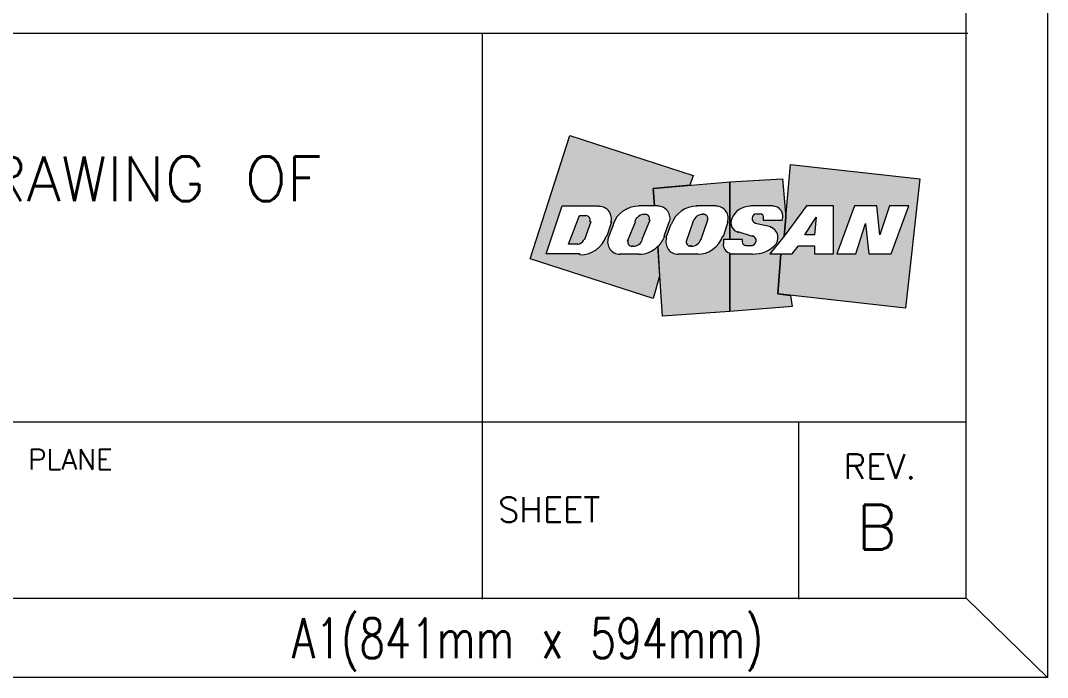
# Model space of a CAD drawing. Header units: inches. Extents: x 0 to 841, y 0 to 594.
# Drawn here: x 775.8 to 840.1, y 0 to 41.1 of the extents above; entities that cross this region are included whole.
import ezdxf
from ezdxf.enums import TextEntityAlignment as Align

# ---------------------------------------------------------------- set-up
doc = ezdxf.new("R2010")
doc.units = ezdxf.units.IN
doc.header["$MEASUREMENT"] = 0
doc.linetypes.add('CENTER', pattern=[2, 1.25, -0.25, 0.25, -0.25])
doc.layers.add('1', color=1, linetype='CENTER', lineweight=9)
doc.layers.add('37', color=7, linetype='Continuous')
doc.styles.add('TXT', font='txt.shx', dxfattribs={"width": 0.8})

msp = doc.modelspace()

# ---------------------------------------------------------------- hatches: boundary and pattern name
at = {"layer": '1', "linetype": 'Continuous', "lineweight": 0}
h = msp.add_hatch(color=5, dxfattribs=at)
edge = h.paths.add_edge_path()
edge.add_line((815.7, 27), (815.8, 25.1))
edge.add_line((815.8, 25.1), (815.4000000000001, 23.7))
edge.add_line((815.4000000000001, 23.7), (807.7, 26.2))
edge.add_line((807.7, 26.2), (810.2, 33.9))
edge.add_line((810.2, 33.9), (817.9000000000001, 31.40000000000001))
edge.add_line((817.9000000000001, 31.40000000000001), (817.7, 30.8))
edge.add_line((817.7, 30.8), (815.4000000000001, 30.6))
edge.add_line((815.4000000000001, 30.6), (815.5, 29.5))
edge.add_line((815.5, 29.5), (814.5, 29.5))
edge.add_arc((814.4983471074381, 27.79256198347107), 1.695867768595043, 90, 161.0609944444447)
edge.add_line((812.8942857771078, 28.34297522558867), (812.9000000000001, 28.3))
edge.add_line((812.9000000000001, 28.3), (812.6000000000001, 27.5))
edge.add_arc((813.3206611570247, 27.24297520661158), 0.764760719258951, 160.8209916666666, 270)
edge.add_line((813.3, 26.5), (814.5, 26.5))
edge.add_line((814.5, 26.5), (814.5140495478054, 26.47355371864742))
edge.add_arc((814.4983471074381, 28.16942148760332), 1.695940463700573, 270.5304999999997, 315.3744749999997)
edge = h.paths.add_edge_path(flags=17)
edge.add_line((810.8, 26.5), (808.7, 26.5))
edge.add_line((808.7, 26.5), (809.7, 29.5))
edge.add_line((809.7, 29.5), (812, 29.5))
edge.add_line((812, 29.5), (812.0236775955298, 29.47055262181593))
edge.add_arc((812.0236775955298, 28.70113113421262), 0.7694214876033065, -17.700427777777804, 90, ccw=False)
edge.add_line((812.7566740630491, 28.4671960915408), (812.8, 28.5))
edge.add_line((812.8, 28.5), (812.5, 27.6))
edge.add_line((812.5, 27.6), (812.4633470070005, 27.60195755101584))
edge.add_arc((810.8459916451163, 28.15154435735312), 1.708181496303972, 270, 341.23193888888886, ccw=False)
edge.add_line((810.8459916451163, 26.44336286104915), (810.8, 26.5))
h = msp.add_hatch(color=3, dxfattribs=at)
h.paths.add_polyline_path([(823.4000000000001, 26.5), (824.1000000000001, 26.5), (824.5, 27), (825.5, 27), (825.5, 26.5), (826.7, 26.5), (826.7, 29.5), (825, 29.5), (823.6000000000001, 27.6), (824, 32.1), (832.1000000000001, 31.2), (831.2, 23.1), (823.2, 24)])
h.paths.add_polyline_path([(828.7, 28.40000000000001), (828.9000000000001, 26.5), (830.3, 26.5), (831.4000000000001, 29.5), (830.2, 29.5), (829.6000000000001, 27.7), (829.4000000000001, 29.5), (828, 29.5), (826.9000000000001, 26.5), (828.1000000000001, 26.5)], flags=16)
h = msp.add_hatch(color=4, dxfattribs=at)
edge = h.paths.add_edge_path()
edge.add_line((820.2, 26.5), (820.2, 22.90000000000001))
edge.add_line((820.2, 22.90000000000001), (816, 22.6))
edge.add_line((816, 22.6), (815.7, 27))
edge.add_line((815.7, 27), (815.7130030381009, 26.96216190788068))
edge.add_arc((814.5171993073623, 28.17472671749768), 1.703014967629391, 314.601255555556, 341.0262972222221)
edge.add_line((816.1276859006348, 27.62101838917003), (816.1000000000001, 27.6))
edge.add_line((816.1000000000001, 27.6), (816.4000000000001, 28.5))
edge.add_arc((815.6971266544444, 28.72576448788088), 0.7663567354331469, 341.0262972222221, 450)
edge.add_line((815.7, 29.5), (815.5, 29.5))
edge.add_line((815.5, 29.5), (815.4000000000001, 30.6))
edge.add_line((815.4000000000001, 30.6), (820.2, 31))
edge.add_line((820.2, 31), (820.2, 27.40000000000001))
edge.add_line((820.2, 27.40000000000001), (819.8, 27.40000000000001))
edge.add_line((819.8, 27.40000000000001), (819.8, 27.1))
edge.add_line((819.8, 27.1), (819.7879605892374, 27.13374146126507))
edge.add_arc((820.4265912020985, 27.13374146126507), 0.6386306128611042, 180, 249.0461499999998)
edge.add_line((820.1982067644294, 26.537344271203), (820.2, 26.5))
edge = h.paths.add_edge_path(flags=16)
edge.add_arc((819.3401018610559, 28.72576448788088), 0.7663567354331469, 341.0262972222221, 450)
edge.add_line((819.3401018610559, 29.49212122331403), (819.3, 29.5))
edge.add_line((819.3, 29.5), (818.1000000000001, 29.5))
edge.add_line((818.1000000000001, 29.5), (818.1511938559493, 29.49212122331927))
edge.add_arc((818.1511938559493, 27.78910625568987), 1.703014967629395, 90, 161.0262972222219)
edge.add_line((816.540707262677, 28.34281458401752), (816.5, 28.3))
edge.add_line((816.5, 28.3), (816.2, 27.5))
edge.add_line((816.2, 27.5), (816.2465475418953, 27.48723723304815))
edge.add_arc((816.9712665088678, 27.23806848530073), 0.7663567354331479, 161.0262972222219, 270)
edge.add_line((816.9712665088678, 26.47171174986758), (817, 26.5))
edge.add_line((817, 26.5), (818.2, 26.5))
edge.add_line((818.2, 26.5), (818.160174513974, 26.47171174986829))
edge.add_arc((818.160174513974, 28.17472671749768), 1.703014967629391, 270, 341.0262972222221)
edge.add_line((819.7706611072463, 27.62101838917003), (819.8, 27.6))
edge.add_line((819.8, 27.6), (820.1000000000001, 28.5))
edge.add_line((820.1000000000001, 28.5), (820.0648208280286, 28.47659574013347))
h = msp.add_hatch(color=4, dxfattribs=at)
edge = h.paths.add_edge_path()
edge.add_line((823.6000000000001, 27.6), (822.7000000000002, 26.5))
edge.add_line((822.7, 26.5), (823.4, 26.5))
edge.add_line((823.4000000000001, 26.5), (823.2000000000002, 24))
edge.add_line((823.2, 24), (824, 23.9))
edge.add_line((824, 23.90000000000001), (824.1, 23.20000000000001))
edge.add_line((824.1000000000001, 23.2), (820.2000000000002, 22.9))
edge.add_line((820.2, 22.90000000000001), (820.2, 26.5))
edge.add_line((820.2, 26.5), (820.2038059309532, 26.52985462313817))
edge.add_arc((820.4265740221431, 27.12837232315296), 0.6386306128611042, 249.58475, 270)
edge.add_line((820.4265740221431, 26.48974171029186), (820.4000000000001, 26.5))
edge.add_line((820.4000000000001, 26.5), (821.6000000000001, 26.5))
edge.add_line((821.6000000000001, 26.5), (821.625372324871, 26.48974171224722))
edge.add_arc((821.7073282911854, 28.31757368870981), 1.829668416569973, 267.4327027777778, 320.3968833333333)
edge.add_arc((822.5768545726066, 27.49610452410625), 0.6409003203376662, 327.4441694444445, 364.4357944444445)
edge.add_arc((822.5772045458243, 27.54567297380549), 0.638630612860847, 0, 74.14948055555557)
edge.add_line((822.7516328043232, 28.16002128081065), (822.8000000000001, 28.2))
edge.add_line((822.8, 28.2), (821.8, 28.4))
edge.add_line((821.8, 28.40000000000001), (821.8027642013328, 28.42942791116747))
edge.add_arc((821.8818383451858, 28.70793247700995), 0.2895125444970648, 90, 254.1494805555556, ccw=False)
edge.add_line((821.9000000000001, 29), (822.1000000000001, 29))
edge.add_arc((822.1083537952907, 28.78456815056386), 0.2128768709535677, -6.416808333333279, 90, ccw=False)
edge.add_line((822.3198970300689, 28.76077693356059), (822.3, 28.8))
edge.add_line((822.3, 28.8), (822.3, 28.6))
edge.add_line((822.3, 28.6), (823.5, 28.6))
edge.add_arc((822.8917027776411, 28.84812147234697), 0.6386306128610282, 338.6211333333334, 450.0000000000001)
edge.add_line((822.9000000000001, 29.5), (821.5000000000001, 29.5))
edge.add_arc((821.4925935516674, 28.2094908594856), 1.277261225721708, 90, 156.6595583333333)
edge.add_arc((820.9062240168394, 28.46251225836413), 0.6386306128610766, 156.6595583333333, 255.707775)
edge.add_line((820.7485668640277, 27.84364774827277), (820.7, 27.9))
edge.add_line((820.7, 27.90000000000001), (821.6, 27.6))
edge.add_line((821.6000000000001, 27.6), (821.6281208218952, 27.61957938531839))
edge.add_arc((821.5545474979178, 27.33077594370873), 0.298027619335257, -90, 75.70777777777778, ccw=False)
edge.add_line((821.5545474979178, 27.03274832437347), (821.6, 27))
edge.add_line((821.6000000000001, 27), (821.2000000000002, 27))
edge.add_line((821.2, 27), (821.1959437454123, 27.03274832437353))
edge.add_arc((821.1959437454123, 27.24562519532719), 0.2128768709536653, 168.1717527777778, 270, ccw=False)
edge.add_line((821, 27.3), (821, 27.3))
edge.add_line((821, 27.3), (821, 27.4))
edge.add_line((821, 27.40000000000001), (820.2, 27.40000000000001))
edge.add_line((820.2, 27.40000000000001), (820.2, 31.00000000000001))
edge.add_line((820.2, 31), (823.5, 31.2))
edge.add_line((823.5, 31.2), (823.7, 28.8))
edge.add_line((823.7, 28.8), (823.6, 27.6))
h = msp.add_hatch(color=5, dxfattribs=at)
edge = h.paths.add_edge_path()
edge.add_line((815.2, 28.6), (814.7, 27.40000000000001))
edge.add_line((814.7, 27.40000000000001), (814.7431927580119, 27.40594365628501))
edge.add_arc((814.1392602855349, 27.61358427940784), 0.6386306128608944, 270, 341.02629722222207, ccw=False)
edge.add_line((814.1392602855349, 26.97495366654694), (814.1000000000001, 27))
edge.add_line((814.1000000000001, 27), (814.0801831833926, 26.97495366654664))
edge.add_arc((814.0801831833926, 27.23040591169097), 0.2554522451443265, 161.0262972222219, 270, ccw=False)
edge.add_line((813.8386101944018, 27.31346216094009), (813.8, 27.3))
edge.add_line((813.8, 27.3), (814.3, 28.5))
edge.add_line((814.3, 28.5), (814.2588920592652, 28.53587168601497))
edge.add_arc((814.8628245317425, 28.32823106289212), 0.6386306128610073, 90, 161.0262972222219, ccw=False)
edge.add_line((814.8628245317425, 28.96686167575312), (814.9000000000001, 29))
edge.add_line((814.9000000000001, 29), (814.9219016338852, 28.96686167575334))
edge.add_arc((814.9219016338852, 28.711409430609), 0.2554522451443375, -18.973702777777874, 90, ccw=False)
edge.add_line((815.163474622876, 28.62835318135988), (815.2, 28.6))
h = msp.add_hatch(color=4, dxfattribs=at)
edge = h.paths.add_edge_path(flags=16)
edge.add_arc((817.7916640486508, 27.61808355715542), 0.6386306128610602, 270, 341.02629722222224, ccw=False)
edge.add_line((817.8, 27), (817.7, 27))
edge.add_line((817.7, 27), (817.7325869465083, 26.97945294429422))
edge.add_arc((817.7325869465083, 27.23490518943854), 0.2554522451443259, 161.0262972222222, 270, ccw=False)
edge.add_line((817.5, 27.3), (817.9, 28.49999999999999))
edge.add_line((817.9000000000001, 28.5), (817.9112958223577, 28.54037096376246))
edge.add_arc((818.5152282948347, 28.33273034063959), 0.63863061286101, 90, 161.0262972222222, ccw=False)
edge.add_line((818.5152282948347, 28.97136095350061), (818.5, 29.00000000000001))
edge.add_line((818.5, 29), (818.6, 29))
edge.add_line((818.6000000000001, 29), (818.5743053970008, 28.97136095350091))
edge.add_arc((818.5743053970007, 28.71590870835658), 0.2554522451443385, -18.973702777777817, 90, ccw=False)
edge.add_line((818.8158783859915, 28.63285245910745), (818.8, 28.6))
edge.add_line((818.8, 28.6), (818.4, 27.4))
h = msp.add_hatch(color=5, dxfattribs=at)
edge = h.paths.add_edge_path(flags=16)
edge.add_line((810.8, 28.90000000000001), (811.2, 28.90000000000001))
edge.add_arc((811.1810995646993, 28.61165465765505), 0.2865864994285404, -18.973702777777817, 90, ccw=False)
edge.add_line((811.4521152186514, 28.51847559902309), (811.5, 28.50000000000001))
edge.add_line((811.5, 28.5), (811.1, 27.4))
edge.add_line((811.1000000000001, 27.40000000000001), (811.0637664115171, 27.38894487076279))
edge.add_arc((810.661144763199, 27.52737195284465), 0.4257537419071958, 270, 341.02629722222224, ccw=False)
edge.add_line((810.661144763199, 27.10161821093745), (810.7, 27.1))
edge.add_line((810.7, 27.1), (810.1, 27.1))
edge.add_line((810.1000000000001, 27.1), (810.8000000000001, 28.9))
msp.add_hatch(color=3, dxfattribs=at).paths.add_polyline_path([(825.5, 27.7), (824.9000000000001, 27.7), (825.6000000000001, 28.8)])

# ---------------------------------------------------------------- linework, layer by layer
at = {"layer": '1', "color": 5, "linetype": 'Continuous', "lineweight": 0}
for p, q in [((807.7, 26.2), (810.2, 33.9)), ((810.2, 33.9), (817.9000000000001, 31.40000000000001)), ((817.9000000000001, 31.40000000000001), (817.7, 30.8)), ((817.7, 30.8), (815.4000000000001, 30.6)), ((815.4000000000001, 30.6), (815.5, 29.5)), ((808.7, 26.5), (809.7, 29.5)), ((809.7, 29.5), (812, 29.5)), ((812, 29.5), (812.0236775955298, 29.47055262181593)), ((815.5, 29.5), (814.5, 29.5)), ((812.8, 28.5), (812.5, 27.6)), ((812.9000000000001, 28.3), (812.6000000000001, 27.5)), ((812.7566740630491, 28.4671960915408), (812.8, 28.5)), ((812.8942857771078, 28.34297522558867), (812.9000000000001, 28.3)), ((812.5, 27.6), (812.4633470070005, 27.60195755101584)), ((815.7, 27), (815.8, 25.1)), ((810.8, 26.5), (808.7, 26.5)), ((810.8459916451163, 26.44336286104915), (810.8, 26.5)), ((813.3, 26.5), (814.5, 26.5)), ((814.5, 26.5), (814.5140495478054, 26.47355371864742)), ((815.4000000000001, 23.7), (807.7, 26.2)), ((815.8, 25.1), (815.4000000000001, 23.7))]:
    msp.add_line(p, q, dxfattribs=at)
at = {"layer": '1', "color": 3, "linetype": 'Continuous', "lineweight": 0}
for p, q in [((823.6000000000001, 27.6), (824, 32.1)), ((824, 32.1), (832.1000000000001, 31.2)), ((832.1000000000001, 31.2), (831.2, 23.1)), ((825, 29.5), (823.6000000000001, 27.6)), ((826.7, 29.5), (825, 29.5)), ((826.7, 26.5), (826.7, 29.5)), ((828, 29.5), (826.9000000000001, 26.5)), ((829.4000000000001, 29.5), (828, 29.5)), ((829.6000000000001, 27.7), (829.4000000000001, 29.5)), ((830.2, 29.5), (829.6000000000001, 27.7)), ((831.4000000000001, 29.5), (830.2, 29.5)), ((830.3, 26.5), (831.4000000000001, 29.5)), ((824.9000000000001, 27.7), (825.6000000000001, 28.8)), ((825.6000000000001, 28.8), (825.5, 27.7)), ((828.1000000000001, 26.5), (828.7, 28.40000000000001)), ((828.7, 28.40000000000001), (828.9000000000001, 26.5)), ((825.5, 27.7), (824.9000000000001, 27.7)), ((824.1000000000001, 26.5), (824.5, 27)), ((824.5, 27), (825.5, 27)), ((825.5, 27), (825.5, 26.5)), ((823.2, 24), (823.4000000000001, 26.5)), ((823.4000000000001, 26.5), (824.1000000000001, 26.5)), ((825.5, 26.5), (826.7, 26.5)), ((826.9000000000001, 26.5), (828.1000000000001, 26.5)), ((828.9000000000001, 26.5), (830.3, 26.5)), ((831.2, 23.1), (823.2, 24))]:
    msp.add_line(p, q, dxfattribs=at)
at = {"layer": '1', "color": 4, "linetype": 'Continuous', "lineweight": 0}
for p, q in [((815.4000000000001, 30.6), (820.2, 31)), ((820.2, 31), (823.5, 31.2)), ((820.2, 31), (820.2, 27.40000000000001)), ((820.2, 27.40000000000001), (820.2, 31)), ((823.5, 31.2), (823.7, 28.8)), ((815.5, 29.5), (815.4000000000001, 30.6)), ((815.7, 29.5), (815.5, 29.5)), ((819.3, 29.5), (818.1000000000001, 29.5)), ((818.1000000000001, 29.5), (818.1511938559493, 29.49212122331927)), ((818.5152282948347, 28.97136095350061), (818.5, 29)), ((818.5, 29), (818.6000000000001, 29)), ((818.6000000000001, 29), (818.5743053970007, 28.97136095350091)), ((819.3401018610559, 29.49212122331403), (819.3, 29.5)), ((822.9000000000001, 29.5), (821.5, 29.5)), ((821.9000000000001, 29), (822.1000000000001, 29)), ((816.1000000000001, 27.6), (816.4000000000001, 28.5)), ((816.5, 28.3), (816.2, 27.5)), ((816.540707262677, 28.34281458401752), (816.5, 28.3)), ((817.5, 27.3), (817.9000000000001, 28.5)), ((817.9000000000001, 28.5), (817.9112958223577, 28.54037096376246)), ((818.8, 28.6), (818.4000000000001, 27.40000000000001)), ((818.8158783859915, 28.63285245910745), (818.8, 28.6)), ((819.8, 27.6), (820.1000000000001, 28.5)), ((820.1000000000001, 28.5), (820.0648208280286, 28.47659574013347)), ((821.8, 28.40000000000001), (821.8027642013328, 28.42942791116747)), ((822.8, 28.2), (821.8, 28.40000000000001)), ((822.3198970300689, 28.76077693356059), (822.3, 28.8)), ((822.3, 28.8), (822.3, 28.6)), ((822.3, 28.6), (823.5, 28.6)), ((823.7, 28.8), (823.6000000000001, 27.6)), ((820.7485668640277, 27.84364774827277), (820.7, 27.90000000000001)), ((820.7, 27.90000000000001), (821.6000000000001, 27.6)), ((822.7516328043232, 28.16002128081065), (822.8, 28.2)), ((816, 22.6), (815.7, 27)), ((815.7, 27), (815.7130030381009, 26.96216190788068)), ((816.1276859006348, 27.62101838917003), (816.1000000000001, 27.6)), ((816.2, 27.5), (816.2465475418953, 27.48723723304815)), ((817.8, 27), (817.7, 27)), ((817.7, 27), (817.7325869465083, 26.97945294429422)), ((819.7706611072463, 27.62101838917003), (819.8, 27.6)), ((819.8, 27.1), (819.7879605892374, 27.13374146126507)), ((820.2, 27.40000000000001), (819.8, 27.40000000000001)), ((819.8, 27.40000000000001), (819.8, 27.1)), ((821, 27.40000000000001), (820.2, 27.40000000000001)), ((821, 27.3), (821, 27.40000000000001)), ((821.2, 27), (821.1959437454123, 27.03274832437353)), ((821.6000000000001, 27), (821.2, 27)), ((821.5545474979178, 27.03274832437347), (821.6000000000001, 27)), ((821.6000000000001, 27.6), (821.6281208218952, 27.61957938531839)), ((823.6000000000001, 27.6), (822.7, 26.5)), ((816.9712665088678, 26.47171174986758), (817, 26.5)), ((817, 26.5), (818.2, 26.5)), ((818.2, 26.5), (818.160174513974, 26.47171174986829)), ((820.1982067644294, 26.537344271203), (820.2, 26.5)), ((820.2, 26.5), (820.2038059309532, 26.52985462313817)), ((820.2, 26.5), (820.2, 22.90000000000001)), ((820.2, 22.90000000000001), (820.2, 26.5)), ((820.4265740221431, 26.48974171029186), (820.4000000000001, 26.5)), ((820.4000000000001, 26.5), (821.6000000000001, 26.5)), ((821.6000000000001, 26.5), (821.625372324871, 26.48974171224722)), ((822.7, 26.5), (823.4000000000001, 26.5)), ((823.4000000000001, 26.5), (823.2, 24)), ((823.2, 24), (824, 23.90000000000001)), ((824, 23.90000000000001), (824.1000000000001, 23.2)), ((824.1000000000001, 23.2), (820.2, 22.90000000000001)), ((820.2, 22.90000000000001), (816, 22.6))]:
    msp.add_line(p, q, dxfattribs=at)
at = {"layer": '1', "color": 7, "linetype": 'Continuous', "lineweight": 0}
for p, q in [((814.8628245317425, 28.96686167575312), (814.9000000000001, 29)), ((814.9000000000001, 29), (814.9219016338852, 28.96686167575334)), ((810.1000000000001, 27.1), (810.8, 28.90000000000001)), ((810.8, 28.90000000000001), (811.2, 28.90000000000001)), ((811.5, 28.5), (811.1000000000001, 27.40000000000001)), ((811.4521152186514, 28.51847559902309), (811.5, 28.5)), ((813.8, 27.3), (814.3, 28.5)), ((814.3, 28.5), (814.2588920592652, 28.53587168601497)), ((815.2, 28.6), (814.7, 27.40000000000001)), ((815.163474622876, 28.62835318135988), (815.2, 28.6)), ((810.7, 27.1), (810.1000000000001, 27.1)), ((810.661144763199, 27.10161821093745), (810.7, 27.1)), ((811.1000000000001, 27.40000000000001), (811.063766411517, 27.38894487076278)), ((813.8386101944018, 27.31346216094009), (813.8, 27.3)), ((814.1000000000001, 27), (814.0801831833926, 26.97495366654664)), ((814.1392602855349, 26.97495366654694), (814.1000000000001, 27)), ((814.7, 27.40000000000001), (814.7431927580119, 27.40594365628501))]:
    msp.add_line(p, q, dxfattribs=at)
at = {"layer": '1', "color": 5, "linetype": 'Continuous', "lineweight": 0}
for centre, radius, start, end in [((812.0236775955298, 28.70113113421262), 0.7694214876033065, 342.2995722222222, 90), ((814.4983471074381, 27.79256198347107), 1.695867768595043, 90, 161.0609944444447), ((810.8459916451163, 28.15154435735312), 1.708181496303972, 270, 341.2319388888889), ((813.3206611570247, 27.24297520661158), 0.764760719258951, 160.8209916666666, 270), ((814.4983471074381, 28.16942148760332), 1.695940463700573, 270.5304999999997, 315.3744749999997)]:
    msp.add_arc(centre, radius, start, end, dxfattribs=at)
at = {"layer": '1', "color": 7, "linetype": 'Continuous', "lineweight": 0}
for centre, radius, start, end in [((814.8628245317425, 28.32823106289212), 0.6386306128610073, 90, 161.0262972222219), ((814.9219016338852, 28.711409430609), 0.2554522451443375, 341.0262972222221, 90), ((811.1810995646993, 28.61165465765505), 0.2865864994285404, 341.0262972222221, 90), ((810.661144763199, 27.52737195284465), 0.4257537419071958, 270, 341.0262972222221), ((814.0801831833926, 27.23040591169097), 0.2554522451443265, 161.0262972222219, 270), ((814.1392602855349, 27.61358427940784), 0.6386306128608944, 270, 341.0262972222221)]:
    msp.add_arc(centre, radius, start, end, dxfattribs=at)
at = {"layer": '1', "color": 4, "linetype": 'Continuous', "lineweight": 0}
for centre, radius, start, end in [((815.6971266544444, 28.72576448788088), 0.7663567354331469, 341.0262972222221, 90), ((818.1511938559493, 27.78910625568987), 1.703014967629395, 90, 161.0262972222219), ((818.5152282948347, 28.33273034063959), 0.63863061286101, 90, 161.0262972222219), ((818.5743053970007, 28.71590870835658), 0.2554522451443385, 341.0262972222221, 90), ((819.3401018610559, 28.72576448788088), 0.7663567354331469, 341.0262972222221, 90), ((821.4925935516674, 28.2094908594856), 1.277261225721708, 90, 156.6595583333335), ((821.8818383451858, 28.70793247700995), 0.2895125444970648, 90, 254.1494805555555), ((822.1083537952907, 28.78456815056386), 0.2128768709535677, 353.5831916666665, 90), ((822.8917027776411, 28.84812147234697), 0.6386306128610282, 338.6211333333333, 90), ((820.9062240168394, 28.46251225836413), 0.6386306128610766, 156.6595583333335, 255.7077749999997), ((822.5772045458243, 27.54567297380549), 0.638630612860847, 0, 74.1494805555555), ((814.5171993073623, 28.17472671749768), 1.703014967629391, 314.601255555556, 341.0262972222221), ((816.9712665088678, 27.23806848530073), 0.7663567354331479, 161.0262972222219, 270), ((817.7325869465083, 27.23490518943854), 0.2554522451443259, 161.0262972222219, 270), ((817.7916640486508, 27.61808355715542), 0.6386306128610602, 270, 341.0262972222221), ((818.160174513974, 28.17472671749768), 1.703014967629391, 270, 341.0262972222221), ((820.4265912020985, 27.13374146126507), 0.6386306128611042, 180, 249.0461499999998), ((821.1959437454123, 27.24562519532719), 0.2128768709536653, 168.1717527777778, 270), ((821.5545474979178, 27.33077594370873), 0.298027619335257, 270, 75.70777777777816), ((821.7073282911854, 28.31757368870981), 1.829668416569973, 267.4327027777775, 320.3968833333335), ((822.5768545726066, 27.49610452410625), 0.6409003203376662, 327.4441694444444, 4.435794444444475), ((820.4265740221431, 27.12837232315296), 0.6386306128611042, 249.5847500000004, 270)]:
    msp.add_arc(centre, radius, start, end, dxfattribs=at)
at = {"layer": '37', "color": 4, "linetype": 'Continuous', "lineweight": 0}
for p, q in [((707.8, 40.3), (835.1000000000001, 40.3)), ((804.7, 40.3), (804.7, 4.899999999999999))]:
    msp.add_line(p, q, dxfattribs=at)
at = {"layer": '37', "color": 1, "linetype": 'Continuous', "lineweight": 0}
for p, q in [((707.8, 16), (835, 16)), ((824.5, 16), (824.5, 4.899999999999999)), ((834.9942869350261, 4.949998474074526), (840.0857142857144, 0))]:
    msp.add_line(p, q, dxfattribs=at)
msp.add_lwpolyline([(840.0857142857144, 594), (840.0857142857144, 0), (2.842170943040401e-14, 0), (2.842170943040401e-14, 594)], close=True, dxfattribs=at)
at = {"layer": '37', "color": 5, "linetype": 'Continuous', "lineweight": 0}
msp.add_lwpolyline([(25.03285622730188, 589.0500015259254), (25.03285622730188, 4.949998474074526), (834.9942869350261, 4.949998474074526), (834.9942869350261, 589.0500015259254)], close=True, dxfattribs=at)

# ---------------------------------------------------------------- texts
at = {"layer": '1', "color": 7, "linetype": 'Continuous', "lineweight": 0, "style": 'TXT'}
for s, p in [('STRESS ISOMETRIC DRAWING OF', (763.9000000000001, 31.2)), ('B', (829.4000000000001, 9.399999999999999))]:
    msp.add_text(s, height=2.8002, dxfattribs=at).set_placement(p, align=Align.MIDDLE)
at = {"layer": '1', "color": 3, "linetype": 'Continuous', "lineweight": 0, "style": 'TXT', "width": 0.7554008641382621}
msp.add_text('A1(841mm x 594mm)', height=2.4996, dxfattribs=at).set_placement((792.8, 1.199999999999999))
at = {"layer": '37', "color": 7, "linetype": 'Continuous', "lineweight": 0, "style": 'TXT'}
msp.add_text('NUMBER OF PLANE', height=1.2726, dxfattribs=at).set_placement((764.8, 13))
for s, p in [('REV.', (829.6000000000001, 13.2)), ('SHEET', (808.9000000000001, 10.5))]:
    msp.add_text(s, height=1.5558, dxfattribs=at).set_placement(p, align=Align.MIDDLE)

doc.saveas('drawing.dxf')
